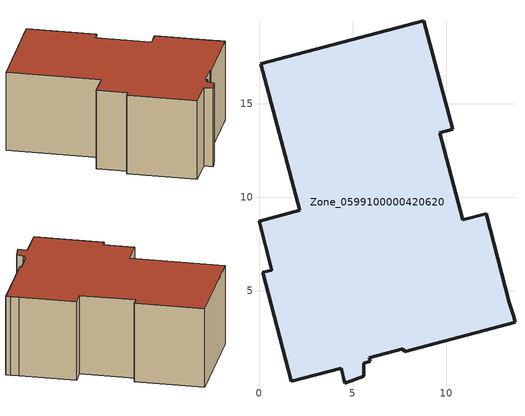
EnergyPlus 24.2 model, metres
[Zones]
Zone_0599100000420620
 floor ground (C_G): 5.59,1.14 5.59,0.45 4.59,0.06 4.38,0.87 1.72,0.17 0.2,5.99 0.68,6.12 0,8.73 2.17,9.3 0.1,17.14 8.81,19.43 10.34,13.62 9.65,13.44 10.88,8.79 12.14,9.12 13.37,4.36 13.57,3.71 13.67,3.32 7.75,1.76 7.71,1.9 5.9,1.44 5.95,1.25 z0
 wall outside (C_F): 0.68,6.12 0.2,5.99 1.72,0.17 4.38,0.87 4.59,0.06 5.59,0.45 5.59,1.14 5.95,1.25 5.9,1.44 7.71,1.9 7.75,1.76 13.67,3.32 13.57,3.71 13.37,4.36 12.14,9.12 10.88,8.79 9.65,13.44 10.34,13.62 8.81,19.43 0.1,17.14 2.17,9.3 0,8.73 0.68,6.12 z0:7.18
 roof outside (C_R): 12.14,9.12 10.88,8.79 9.65,13.44 10.34,13.62 8.81,19.43 0.1,17.14 2.17,9.3 0,8.73 0.68,6.12 0.2,5.99 1.72,0.17 4.38,0.87 4.59,0.06 5.59,0.45 5.59,1.14 5.95,1.25 5.9,1.44 7.71,1.9 7.75,1.76 13.67,3.32 13.57,3.71 13.37,4.36 z7.18
[BUILDING]
Pand.0599100000420620: North Axis=0; Terrain=City; Loads Convergence Tolerance Value=0.04; Temperature Convergence Tolerance Value=0.4; Solar Distribution=FullExterior; Maximum Number of Warmup Days=25; Minimum Number of Warmup Days=1
[Site:Location]
Rotterdam.The.Hague.AP_ZH_NLD Design_Conditions: Latitude=51.96; Longitude=4.45; Time Zone=1; Elevation=-4.5
[SITE:GROUNDTEMPERATURE:BUILDINGSURFACE]
18, 18, 18, 18, 18, 18, 18, 18, 18, 18, 18, 18
[MATERIAL] Thermal Absorptance=0.9; Solar Absorptance=0.7; Visible Absorptance=0.7
Name | Roughness | Thickness | Conductivity | Density | Specific Heat
G.D.1992-2005 | MediumSmooth | 0.15 | 0.06 | 540 | 1210
F.D.1992-2005 | Rough | 0.3 | 0.12 | 1920 | 840
R.D.1992-2005 | MediumRough | 0.2 | 0.08 | 1500 | 1000
[CONSTRUCTION]
C_G: G.D.1992-2005
C_F: F.D.1992-2005
C_R: R.D.1992-2005
[ZONE]
Zone_0599100000420620: Type=1; Multiplier=1; Ceiling Height=Autocalculate; Volume=Autocalculate; Floor Area=autocalculate; Part of Total Floor Area=Yes
[ZONEINFILTRATION:DESIGNFLOWRATE]
Infil_Zone_0599100000420620: Zone or ZoneList or Space or SpaceList=Zone_0599100000420620; Schedule=AlwaysOn; Design Flow Rate Calculation Method=Flow/Area; Flow Rate per Floor Area=0.0021; Constant Term Coefficient=1; Temperature Term Coefficient=0; Velocity Term Coefficient=0; Velocity Squared Term Coefficient=0
[HVACTEMPLATE:ZONE:IDEALLOADSAIRSYSTEM]
Zone_0599100000420620: Maximum Heating Supply Air Temperature=50; Minimum Cooling Supply Air Temperature=13; Maximum Heating Supply Air Humidity Ratio=0.0156; Minimum Cooling Supply Air Humidity Ratio=0.0077; Heating Limit=NoLimit; Cooling Limit=NoLimit; Dehumidification Control Type=ConstantSensibleHeatRatio; Cooling Sensible Heat Ratio=0.7; Dehumidification Setpoint=60; Humidification Control Type=None; Humidification Setpoint=30; Outdoor Air Method=None; Outdoor Air Flow Rate per Person=0.00944; Outdoor Air Flow Rate per Zone Floor Area=0; Outdoor Air Flow Rate per Zone=0; Demand Controlled Ventilation Type=None; Outdoor Air Economizer Type=NoEconomizer; Heat Recovery Type=None; Sensible Heat Recovery Effectiveness=0.7; Latent Heat Recovery Effectiveness=0.65
[ZONECONTROL:THERMOSTAT]
ThermostatControl_Zone_0599100000420620: Zone or ZoneList=Zone_0599100000420620; Control Type Schedule=DualSetpointControlType; Control 1=Thermostat_Zone_0599100000420620; Temperature Difference Between Cutout And Setpoint=0
[THERMOSTATSETPOINT:DUALSETPOINT]
Thermostat_Zone_0599100000420620: Heating Setpoint Temperature Schedule=HeatingSetpoint_Zone_0599100000420620; Cooling Setpoint Temperature Schedule=CoolingSetpoint_Zone_0599100000420620
[SCHEDULE:COMPACT]
HeatingSetpoint_Zone_0599100000420620: Through: 12/31, For: AllDays, Until: 24:00, 21
CoolingSetpoint_Zone_0599100000420620: Through: 12/31, For: AllDays, Until: 24:00, 24
DualSetpointControlType: Through: 12/31, For: AllDays, Until: 24:00, 4
AlwaysOn: Through: 12/31, For: AllDays, Until: 24:00, 1
